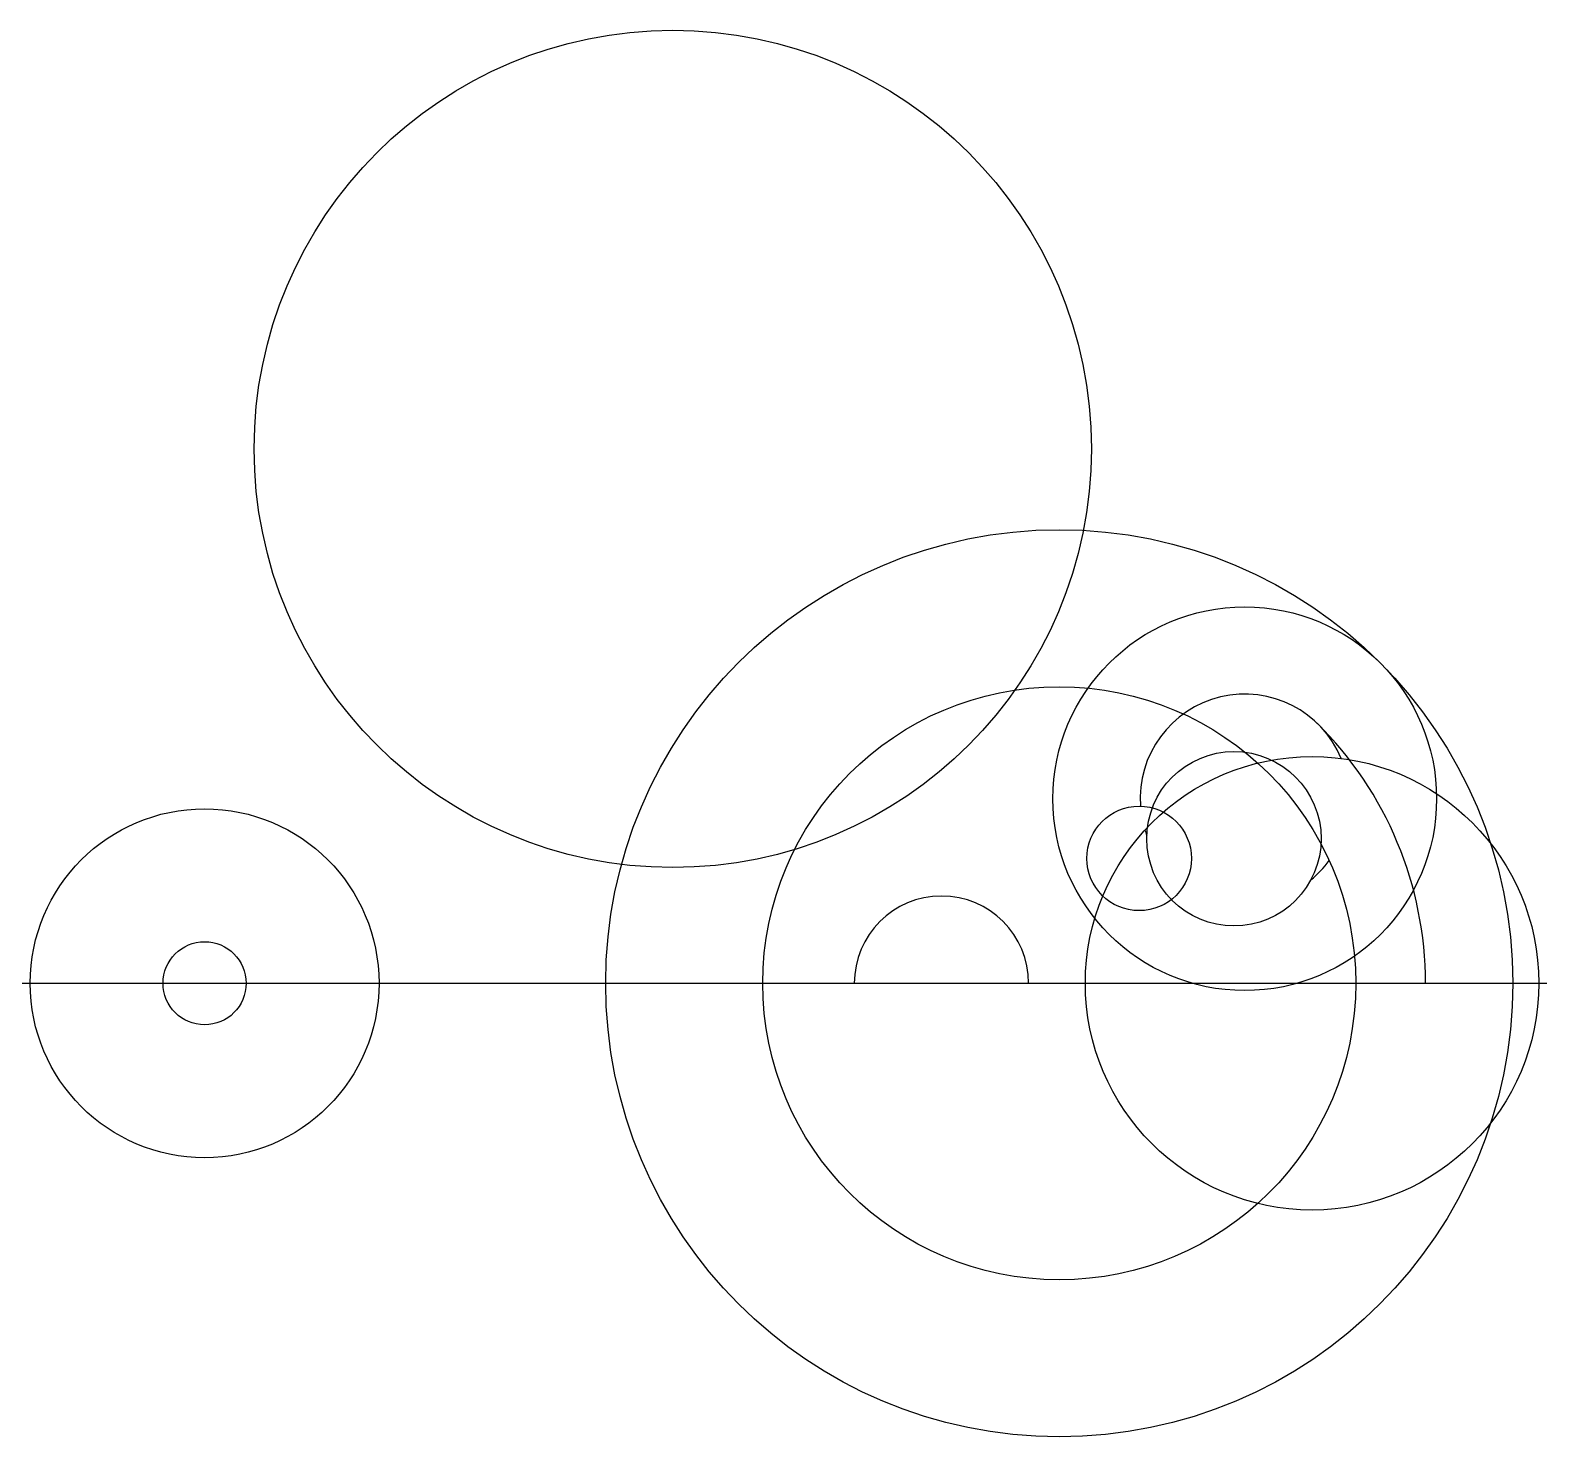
# Model space of a CAD drawing. Header units: inches. Extents: x 0 to 3.41, y -1.02 to 2.15.
import ezdxf

# ---------------------------------------------------------------- set-up
doc = ezdxf.new("R2010")
doc.units = ezdxf.units.IN
doc.header["$MEASUREMENT"] = 0
for name, color, linetype in [('handle', 1, 'Continuous'), ('metal', 8, 'Continuous'), ('spacing', 4, 'Continuous')]:
    doc.layers.add(name, color=color, linetype=linetype)

msp = doc.modelspace()

# ---------------------------------------------------------------- linework, layer by layer
msp.add_xline((0, 0), (1, 0))
at = {"layer": 'handle'}
for centre, radius in [((1.4505, 1.2061), 0.9449), ((2.3228, 0), 1.0236), ((2.7416, 0.4165), 0.433), ((0.3937, 0), 0.3937)]:
    msp.add_circle(centre, radius, dxfattribs=at)
at = {"layer": 'metal'}
for centre, radius, start, end in [((2.7416, 0.4165), 0.2362, 22.6689, 184.038), ((2.3228, 0), 0.8268, 0, 45.2348), ((2.7416, 0.4165), 0.2362, 197.4298, 200.6181), ((2.7416, 0.4165), 0.2362, 309.1403, 323.7711), ((2.057, 0), 0.1968, 0, 180)]:
    msp.add_arc(centre, radius, start, end, dxfattribs=at)
at = {"layer": 'spacing'}
for centre, radius in [((2.3228, 0), 0.6693), ((2.8936, 0), 0.5118), ((2.7172, 0.3262), 0.1968), ((2.5032, 0.2819), 0.118), ((0.3937, 0), 0.0938)]:
    msp.add_circle(centre, radius, dxfattribs=at)

doc.saveas('drawing.dxf')
